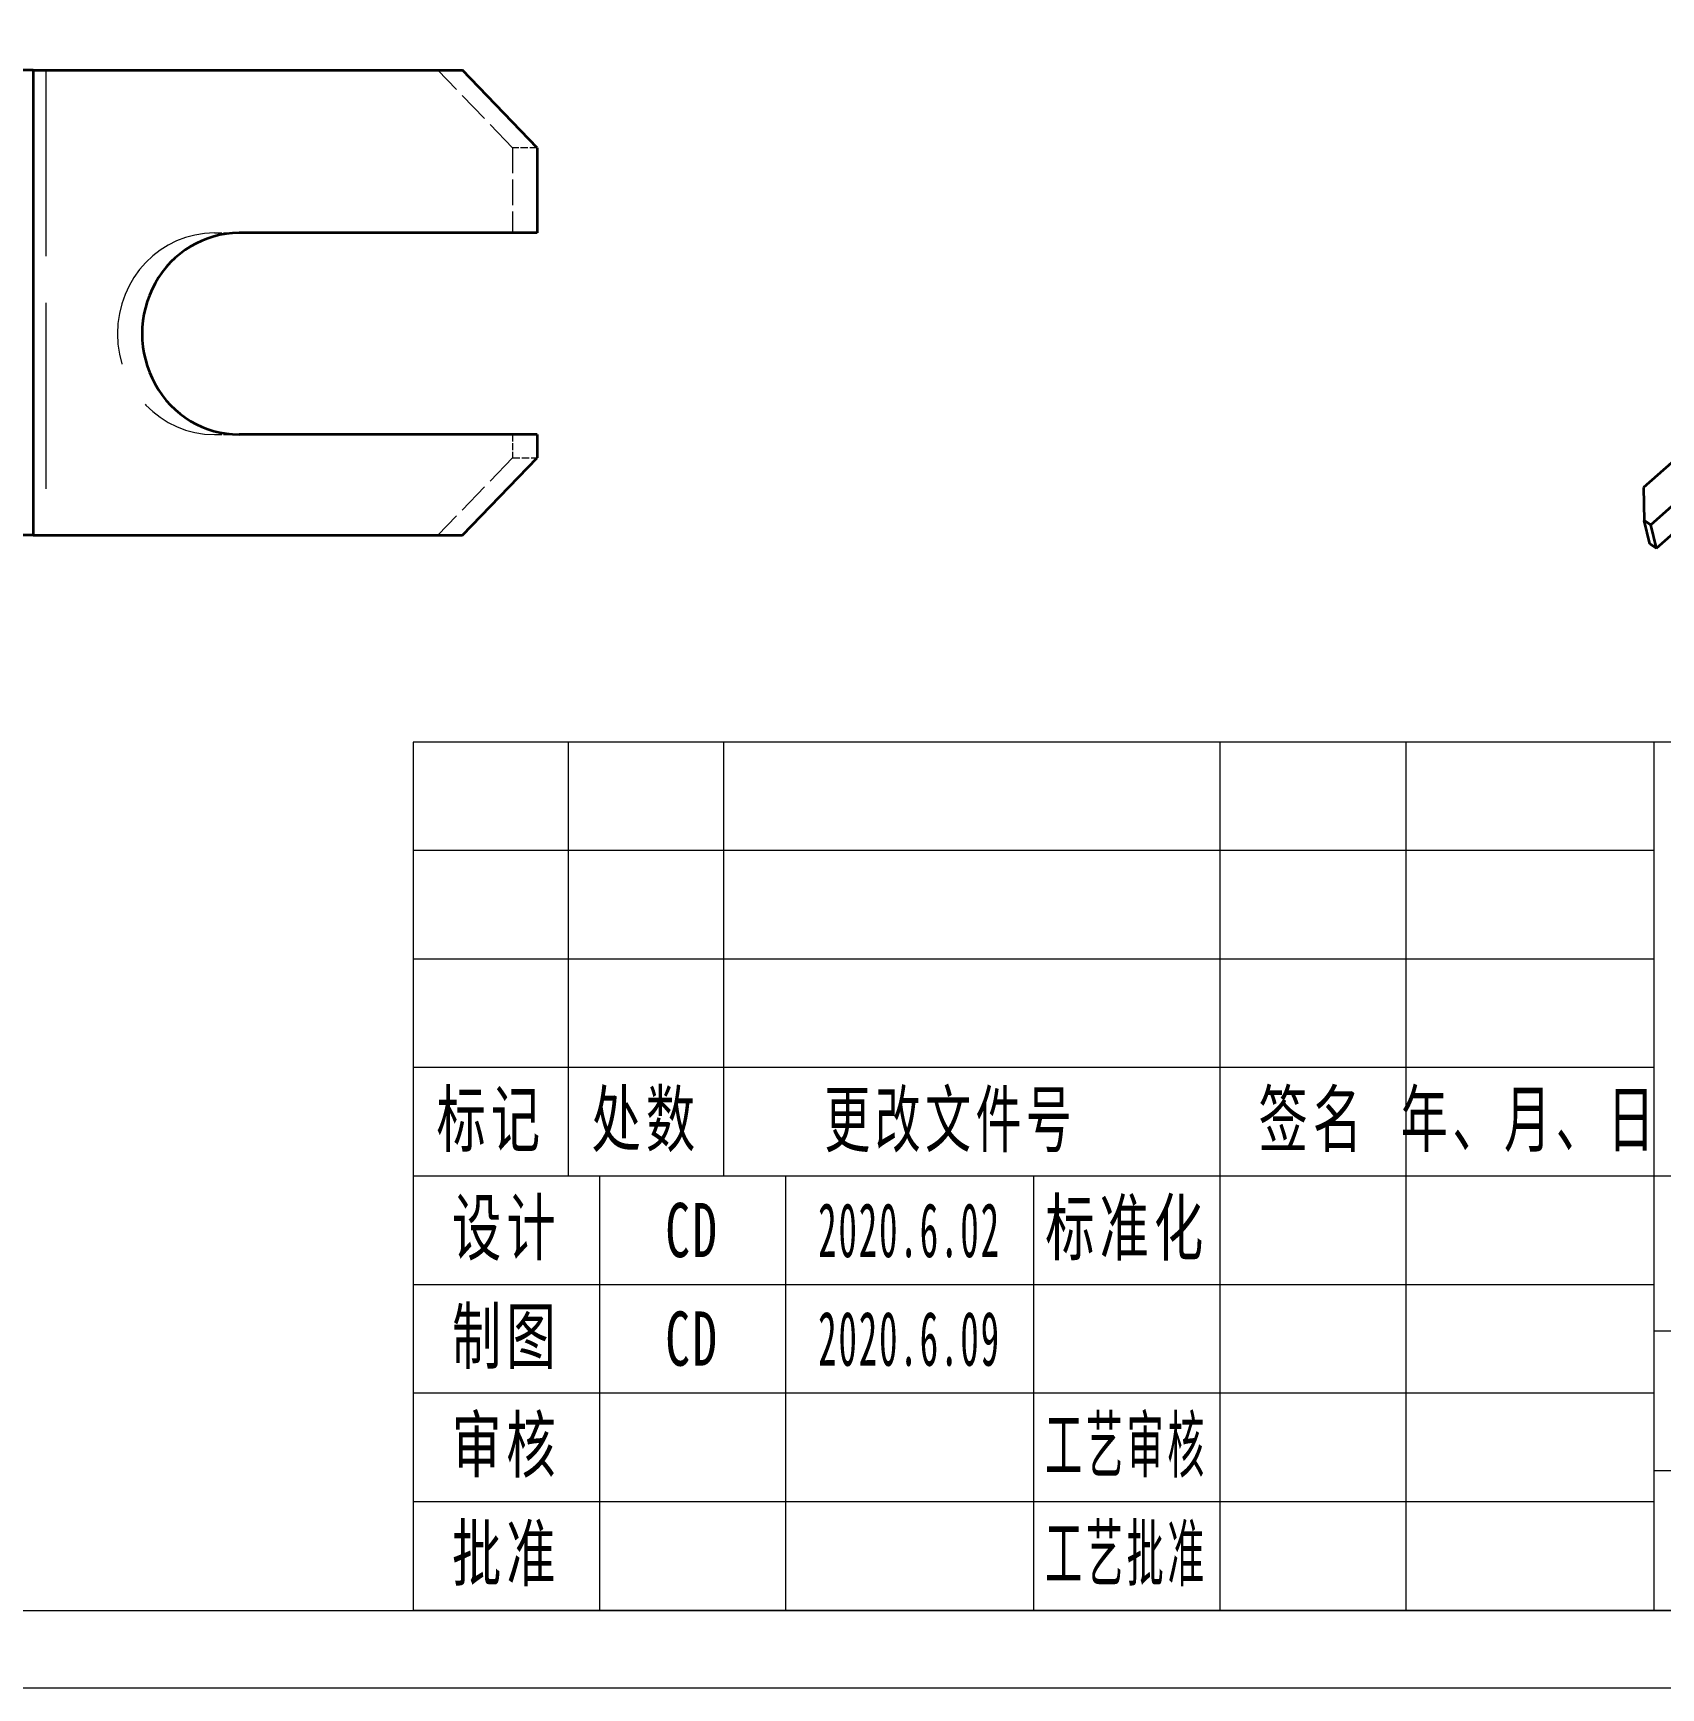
# Model space of a CAD drawing. Header units: millimetres. Extents: x -15766 to 80009, y -9701 to 15159.
# Drawn here: x 437.6 to 542.6, y 11131.7 to 11238.5 of the extents above; entities that cross this region are included whole.
import ezdxf

# ---------------------------------------------------------------- set-up
doc = ezdxf.new("R2010")
doc.units = ezdxf.units.MM
doc.linetypes.add('DASHED', pattern=[15, 12, -3])
doc.linetypes.add('HIDDEN-HOKUTO_1', pattern=[2, 1, -1])
for name, color, linetype, lineweight in [('AM_HID', 1, 'HIDDEN-HOKUTO_1', 18), ('AM_VIS', 7, 'Continuous', 18), ('CDRAFT0', 7, 'Continuous', 18), ('title_frame', 7, 'Continuous', 18), ('word_dim', 9, 'Continuous', 18), ('尺寸线层', 3, 'Continuous', 18), ('粗实线层_1', 7, 'Continuous', 15), ('细实线层', 7, 'Continuous', 18)]:
    doc.layers.add(name, color=color, linetype=linetype, lineweight=lineweight)
doc.styles.add('UserTxtStyle1', font='', dxfattribs={"width": 0.618357})
doc.styles.add('UserTxtStyle2', font='', dxfattribs={"width": 0.634692})
doc.styles.add('标准', font='', dxfattribs={"width": 0.667})
doc.styles.get('UserTxtStyle1').set_extended_font_data('宋体')
doc.styles.get('UserTxtStyle2').set_extended_font_data('宋体')
doc.styles.get('标准').set_extended_font_data('宋体')

# ---------------------------------------------------------------- blocks, each defined once
blk = doc.blocks.new('*X6')
at = {"layer": 'CDRAFT0'}
blk.add_line((0, 0), (420, 0), dxfattribs=at)
at = {"layer": '粗实线层_1'}
blk.add_line((25, 5), (415, 5), dxfattribs=at)
blk = doc.blocks.new('0705')
at = {"color": 7, "lineweight": 13}
for p, q in [((30898.54, 145.93), (30919.73, 132.43)), ((30829.82, 80.52), (30808.63, 94.02)), ((30828.64, 79.66), (30807.45, 93.16))]:
    blk.add_line(p, q, dxfattribs=at)
at = {"color": 7, "lineweight": 13, "ltscale": 0.119247}
for p, q in [((30878.87, 122.65), (30879.09, 127.41)), ((30857.66, 110.4), (30857.88, 115.16))]:
    blk.add_line(p, q, dxfattribs=at)
at = {"color": 7, "lineweight": 13, "ltscale": 0.113026}
blk.add_line((30919.72, 127.78), (30923.53, 125.35), dxfattribs=at)
at = {"color": 7, "lineweight": 13, "ltscale": 0.096621}
blk.add_line((30803.44, 78.04), (30802.52, 81.79), dxfattribs=at)
at = {"layer": 'AM_VIS', "color": 0, "lineweight": 35, "ltscale": 0.122475}
for p, q in [((30886.7, 146.38), (30890.94, 148.83)), ((30926.37, 97.62), (30922.13, 95.17))]:
    blk.add_line(p, q, dxfattribs=at)
at = {"layer": 'AM_VIS', "color": 0, "lineweight": 35, "ltscale": 0.177691}
blk.add_line((30890.94, 148.83), (30896.94, 145.01), dxfattribs=at)
at = {"layer": 'AM_VIS', "color": 0, "lineweight": 35}
for p, q in [((30808.63, 94.02), (30898.54, 145.93)), ((30904.55, 146.52), (30925.74, 133.02)), ((30829.82, 80.52), (30919.73, 132.43)), ((30834.06, 80.65), (30915.38, 127.6)), ((30879.09, 127.41), (30857.88, 115.16)), ((30838.3, 77.95), (30919.61, 124.89)), ((30878.87, 122.65), (30857.66, 110.4)), ((30867.06, 109.31), (30888.27, 121.56)), ((30925.39, 101.18), (30838.11, 73.98)), ((30807.45, 93.16), (30787.58, 75.55)), ((30828.64, 79.66), (30808.76, 62.04)), ((30809.68, 58.29), (30827.83, 74.38))]:
    blk.add_line(p, q, dxfattribs=at)
at = {"layer": 'AM_VIS', "color": 0, "lineweight": 35, "ltscale": 0.18724}
blk.add_line((30886.7, 146.38), (30886.35, 138.9), dxfattribs=at)
at = {"layer": 'AM_VIS', "color": 0, "lineweight": 35, "ltscale": 0.177692}
blk.add_line((30892.69, 142.56), (30886.7, 146.38), dxfattribs=at)
at = {"layer": 'AM_VIS', "color": 0, "lineweight": 35, "ltscale": 0.125618}
for p, q in [((30915.38, 127.6), (30919.61, 124.89)), ((30833.87, 76.68), (30838.11, 73.98))]:
    blk.add_line(p, q, dxfattribs=at)
at = {"layer": 'AM_VIS', "color": 0, "lineweight": 35, "ltscale": 0.290029}
blk.add_line((30915.38, 127.6), (30925.43, 121.81), dxfattribs=at)
at = {"layer": 'AM_VIS', "color": 0, "lineweight": 35, "ltscale": 0.06124}
blk.add_line((30917.39, 126.44), (30919.51, 127.66), dxfattribs=at)
at = {"layer": 'AM_VIS', "color": 0, "lineweight": 35, "ltscale": 0.181896}
blk.add_line((30927.77, 127.8), (30927.44, 120.53), dxfattribs=at)
at = {"layer": 'AM_VIS', "color": 0, "lineweight": 35, "ltscale": 0.085879}
blk.add_line((30885.63, 123.37), (30885.47, 119.94), dxfattribs=at)
at = {"layer": 'AM_VIS', "color": 0, "lineweight": 35, "ltscale": 0.290032}
blk.add_line((30919.61, 124.89), (30929.67, 119.11), dxfattribs=at)
at = {"layer": 'AM_VIS', "color": 0, "lineweight": 35, "ltscale": 0.059625}
blk.add_line((30923.42, 122.97), (30923.53, 125.35), dxfattribs=at)
at = {"layer": 'AM_VIS', "color": 0, "lineweight": 35, "ltscale": 0.12562}
for p, q in [((30925.43, 121.81), (30929.67, 119.11)), ((30834.06, 80.65), (30838.3, 77.95))]:
    blk.add_line(p, q, dxfattribs=at)
at = {"layer": 'AM_VIS', "color": 0, "lineweight": 35, "ltscale": 0.39749}
blk.add_line((30928.93, 103.22), (30929.67, 119.11), dxfattribs=at)
at = {"layer": 'AM_VIS', "color": 0, "lineweight": 35, "ltscale": 0.102062}
blk.add_line((30928.93, 103.22), (30925.39, 101.18), dxfattribs=at)
at = {"layer": 'AM_VIS', "color": 0, "lineweight": 35, "ltscale": 0.106124}
blk.add_line((30926.57, 101.86), (30926.37, 97.62), dxfattribs=at)
at = {"layer": 'AM_VIS', "color": 0, "lineweight": 35, "ltscale": 0.126819}
blk.add_line((30922.13, 95.17), (30922.36, 100.24), dxfattribs=at)
at = {"layer": 'AM_VIS', "color": 0, "lineweight": 35, "ltscale": 0.155976}
blk.add_line((30916.87, 98.53), (30922.13, 95.17), dxfattribs=at)
at = {"layer": 'AM_VIS', "color": 0, "lineweight": 35, "ltscale": 0.460878}
for p, q in [((30788.72, 69.57), (30802.52, 81.79)), ((30789.64, 65.81), (30803.44, 78.04)), ((30797.9, 63.71), (30811.7, 75.94))]:
    blk.add_line(p, q, dxfattribs=at)
at = {"layer": 'AM_VIS', "color": 0, "lineweight": 35, "ltscale": 0.099372}
blk.add_line((30834.06, 80.65), (30833.87, 76.68), dxfattribs=at)
at = {"layer": 'AM_VIS', "color": 0, "lineweight": 35, "ltscale": 0.108458}
blk.add_line((30830.19, 76.1), (30833.95, 78.27), dxfattribs=at)
at = {"layer": 'AM_VIS', "color": 0, "lineweight": 35, "ltscale": 0.099373}
blk.add_line((30838.3, 77.95), (30838.11, 73.98), dxfattribs=at)
at = {"layer": 'AM_VIS', "color": 0, "lineweight": 35, "ltscale": 0.132709}
blk.add_line((30787.58, 75.55), (30787.66, 70.24), dxfattribs=at)
at = {"layer": 'AM_VIS', "color": 0, "lineweight": 35, "ltscale": 0.031404}
blk.add_line((30788.72, 69.57), (30787.66, 70.24), dxfattribs=at)
at = {"layer": 'AM_VIS', "color": 0, "lineweight": 35, "ltscale": 0.09662}
for p, q in [((30788.58, 66.49), (30787.66, 70.24)), ((30798.82, 59.96), (30797.9, 63.71)), ((30808.76, 62.04), (30809.68, 58.29)), ((30801.78, 61.24), (30802.7, 57.49))]:
    blk.add_line(p, q, dxfattribs=at)
at = {"layer": 'AM_VIS', "color": 0, "lineweight": 35, "ltscale": 0.096621}
blk.add_line((30789.64, 65.81), (30788.72, 69.57), dxfattribs=at)
at = {"layer": 'AM_VIS', "color": 0, "lineweight": 35, "ltscale": 0.031405}
blk.add_line((30789.64, 65.81), (30788.58, 66.49), dxfattribs=at)
at = {"layer": 'AM_VIS', "color": 0, "lineweight": 35, "ltscale": 0.115153}
for p, q in [((30801.78, 61.24), (30797.9, 63.71)), ((30802.7, 57.49), (30798.82, 59.96))]:
    blk.add_line(p, q, dxfattribs=at)
at = {"layer": 'AM_VIS', "color": 0, "lineweight": 35, "ltscale": 0.175658}
for p, q in [((30801.78, 61.24), (30808.76, 62.04)), ((30802.7, 57.49), (30809.68, 58.29))]:
    blk.add_line(p, q, dxfattribs=at)
at = {"layer": 'AM_VIS', "color": 0, "lineweight": 35}
for centre, major_axis, ratio, start_param, end_param in [((30898.1, 136.4), (-6.45, -10.12), 0.546495, 3.14163, 3.951722), ((30919.29, 122.9), (6.45, 10.12), 0.546495, 0.000037, 0.810129), ((30919.29, 122.9), (6.45, 10.12), 0.546495, 5.522518, 6.283222), ((30883.68, 124.48), (6.49, -0.3), 0.606637, 6.283175, 8.666828), ((30919.29, 122.9), (3.23, 5.06), 0.546495, 0.000037, 0.810129), ((30919.29, 122.9), (3.23, 5.06), 0.546495, 5.522518, 6.283222), ((30883.46, 119.72), (-6.49, 0.3), 0.606637, 3.791085, 5.525235), ((30883.68, 124.48), (6.49, -0.3), 0.606637, 5.525235, 6.283175), ((30862.47, 112.24), (6.49, -0.3), 0.606637, 2.383643, 3.141582), ((30862.47, 112.24), (6.49, -0.3), 0.606637, 3.141582, 5.525235), ((30862.25, 107.47), (-6.49, 0.3), 0.606637, 5.525235, 5.633743), ((30808.41, 89.26), (-3.23, -5.06), 0.546495, 3.951722, 4.230974), ((30807.11, 78.87), (-6.31, -1.55), 0.742277, 3.141585, 5.329504), ((30808.03, 75.11), (6.31, 1.55), 0.742277, 0.412052, 2.187912), ((30807.11, 78.87), (-6.31, -1.55), 0.742277, 2.187912, 3.141585), ((30829.59, 75.75), (-3.23, -5.06), 0.546495, 3.951722, 4.230974), ((30829.75, 66.57), (-6.45, -10.12), 0.546495, 3.951722, 4.230974)]:
    blk.add_ellipse(centre, major_axis=major_axis, ratio=ratio, start_param=start_param, end_param=end_param, dxfattribs=at)

msp = doc.modelspace()

# ---------------------------------------------------------------- linework, layer by layer
at = {"layer": 'AM_HID', "linetype": 'DASHED', "lineweight": 13}
msp.add_line((438.4557, 11236.07875), (438.4557, 11206.07875), dxfattribs=at)
at = {"layer": 'AM_HID', "linetype": 'DASHED', "lineweight": 13, "ltscale": 0.173358}
for p, q in [((468.55531, 11231.07875), (463.75063, 11236.07875)), ((468.55531, 11211.07875), (463.75063, 11206.07875))]:
    msp.add_line(p, q, dxfattribs=at)
at = {"layer": 'AM_HID', "linetype": 'DASHED', "lineweight": 13, "ltscale": 0.1375}
msp.add_line((468.55531, 11231.07875), (468.55531, 11225.57875), dxfattribs=at)
at = {"layer": 'AM_HID', "linetype": 'DASHED', "lineweight": 13, "ltscale": 0.039746}
for p, q in [((470.14516, 11231.07875), (468.55531, 11231.07875)), ((449.3307, 11225.57875), (450.92055, 11225.57875)), ((449.3307, 11212.57875), (450.92055, 11212.57875)), ((468.55531, 11211.07875), (470.14516, 11211.07875))]:
    msp.add_line(p, q, dxfattribs=at)
at = {"layer": 'AM_HID', "linetype": 'DASHED', "lineweight": 13, "ltscale": 0.0375}
msp.add_line((468.55531, 11212.57875), (468.55531, 11211.07875), dxfattribs=at)
at = {"layer": 'AM_HID', "linetype": 'DASHED', "lineweight": 13}
msp.add_ellipse((449.3307, 11219.07875), major_axis=(0, -6.5), ratio=0.961262218, start_param=3.141592654, end_param=6.283185307, dxfattribs=at)
at = {"layer": 'AM_VIS', "lineweight": 35, "ltscale": 0.041357}
for p, q in [((437.64516, 11236.07875), (435.99086, 11236.07875)), ((437.64516, 11206.07875), (435.99086, 11206.07875))]:
    msp.add_line(p, q, dxfattribs=at)
at = {"layer": 'AM_VIS', "lineweight": 35}
for p, q in [((437.64516, 11236.07875), (465.34047, 11236.07875)), ((437.64516, 11236.07875), (437.64516, 11206.07875)), ((437.64516, 11206.07875), (465.33852, 11206.07875))]:
    msp.add_line(p, q, dxfattribs=at)
at = {"layer": 'AM_VIS', "lineweight": 35, "ltscale": 0.173358}
msp.add_line((470.14516, 11231.07875), (465.34047, 11236.07875), dxfattribs=at)
at = {"layer": 'AM_VIS', "lineweight": 35, "ltscale": 0.1375}
msp.add_line((470.14516, 11231.07875), (470.14516, 11225.57875), dxfattribs=at)
at = {"layer": 'AM_VIS', "lineweight": 35, "ltscale": 0.480615}
for p, q in [((470.14516, 11225.57875), (450.92055, 11225.57875)), ((470.14516, 11212.57875), (450.92055, 11212.57875))]:
    msp.add_line(p, q, dxfattribs=at)
at = {"layer": 'AM_VIS', "lineweight": 35, "ltscale": 0.0375}
msp.add_line((470.14516, 11212.57875), (470.14516, 11211.07875), dxfattribs=at)
at = {"layer": 'AM_VIS', "lineweight": 35, "ltscale": 0.173392}
msp.add_line((465.33852, 11206.07875), (470.14516, 11211.07875), dxfattribs=at)
at = {"layer": 'AM_VIS', "lineweight": 35}
msp.add_ellipse((450.92055, 11219.07875), major_axis=(0, 6.5), ratio=0.961262218, start_param=6.283185307, end_param=9.424777961, dxfattribs=at)
at = {"layer": '粗实线层_1'}
for p, q in [((642.15348, 11192.74841), (462.15348, 11192.74841)), ((462.15348, 11192.74841), (462.15348, 11136.74841)), ((542.15348, 11192.74841), (542.15348, 11136.74841)), ((592.15348, 11164.74841), (462.15348, 11164.74841)), ((502.15348, 11164.74841), (502.15348, 11136.74841)), ((542.15348, 11157.74841), (462.15348, 11157.74841)), ((542.15348, 11150.74841), (462.15348, 11150.74841)), ((592.15348, 11145.74841), (542.15348, 11145.74841)), ((542.15348, 11143.74841), (462.15348, 11143.74841)), ((642.15348, 11136.74841), (462.15348, 11136.74841))]:
    msp.add_line(p, q, dxfattribs=at)
at = {"layer": '细实线层'}
for p, q in [((472.15348, 11192.74841), (472.15348, 11164.74841)), ((482.15348, 11192.74841), (482.15348, 11164.74841)), ((514.15348, 11192.74841), (514.15348, 11136.74841)), ((526.15348, 11192.74841), (526.15348, 11136.74841)), ((542.15348, 11185.74841), (462.15348, 11185.74841)), ((542.15348, 11178.74841), (462.15348, 11178.74841)), ((542.15348, 11171.74841), (462.15348, 11171.74841)), ((474.15348, 11164.74841), (474.15348, 11136.74841)), ((486.15348, 11164.74841), (486.15348, 11136.74841)), ((592.15348, 11154.74841), (542.15348, 11154.74841))]:
    msp.add_line(p, q, dxfattribs=at)

# ---------------------------------------------------------------- block references
at = {"layer": 'title_frame'}
msp.add_blockref('*X6', (227.15348, 11131.74841), dxfattribs=at)
at = {"layer": 'word_dim', "color": 0, "xscale": 0.4000000000014552, "yscale": 0.3999999999996362, "zscale": 0.4}
msp.add_blockref('0705', (-11773.54474, 11178.93711), dxfattribs=at)

# ---------------------------------------------------------------- texts
at = {"layer": '尺寸线层', "char_height": 3.5, "attachment_point": 5, "line_spacing_factor": 1.15057}
for s, insert, width, style in [('\\T1.1;标记', (467.15348, 11168.24841), 18, '标准'), ('\\T1.1;处数', (477.15348, 11168.24841), 18, '标准'), ('\\T1.1;更改文件号', (496.78689, 11168.22442), 30, 'UserTxtStyle1'), ('\\T1.1;签名', (520.15348, 11168.24841), 22, '标准'), ('\\T1.1;年、月、日', (534.15348, 11168.24841), 30, 'UserTxtStyle2'), ('\\T1.1;设计', (468.15348, 11161.24841), 22, '标准'), ('{\\T1.1;CD}', (480.15348, 11161.24841), 22, '标准'), ('{\\W0.5;\\T1.1;2020.6.02}', (494.15348, 11161.24841), 16, '标准'), ('\\T1.1;标准化', (508.15348, 11161.24841), 22, '标准'), ('\\T1.1;制图', (468.15348, 11154.24841), 22, '标准'), ('{\\T1.1;CD}', (480.15348, 11154.24841), 22, '标准'), ('{\\W0.5;\\T1.1;2020.6.09}', (494.15348, 11154.24841), 16, '标准'), ('\\T1.1;审核', (468.15348, 11147.24841), 22, '标准'), ('{\\W0.5;\\T1.1;工艺审核}', (508.15348, 11147.24841), 22, '标准'), ('{\\T1.1;批准}', (468.15348, 11140.24841), 22, '标准'), ('{\\W0.5;\\T1.1;工艺批准}', (508.15348, 11140.24841), 22, '标准')]:
    msp.add_mtext(s, dxfattribs=dict(at, insert=insert, width=width, style=style))

doc.saveas('drawing.dxf')
